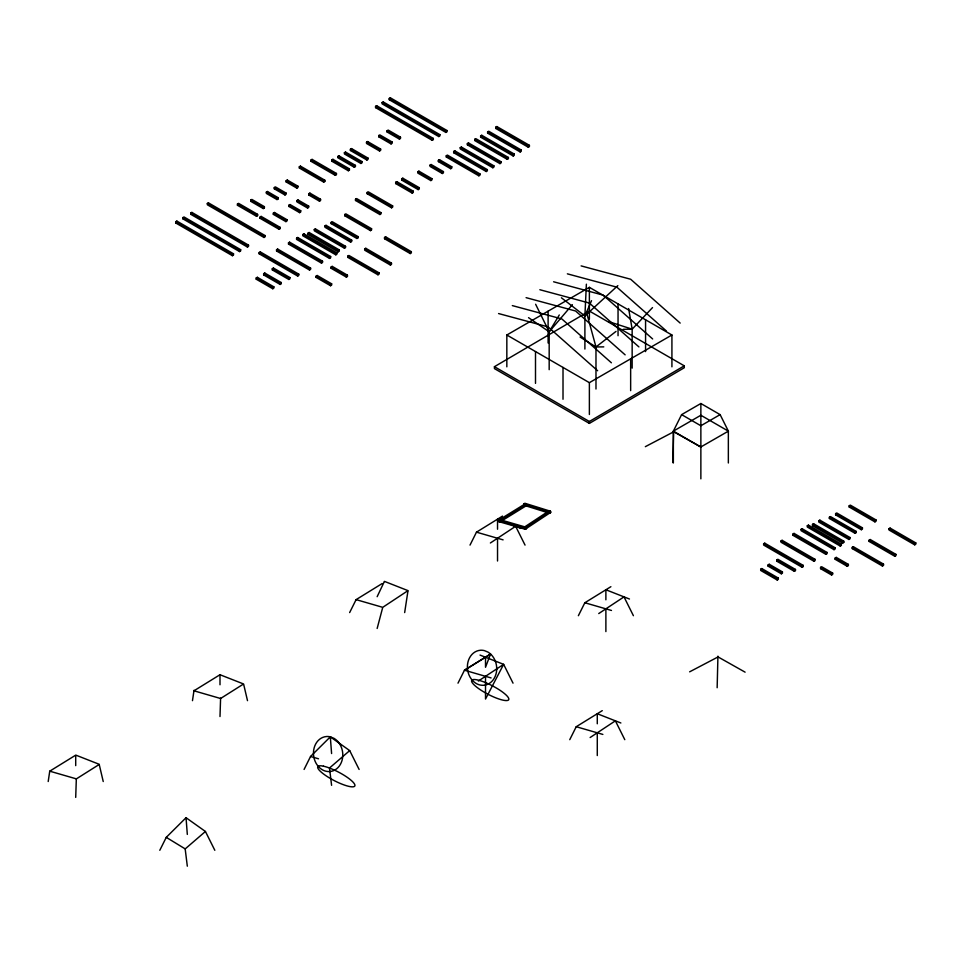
<?xml version="1.0" encoding="UTF-8"?>
<svg xmlns="http://www.w3.org/2000/svg" width="964" height="964" viewBox="0 0 964 964"><rect width="100%" height="100%" fill="white"/><g stroke="black" fill="none" stroke-linecap="round" stroke-linejoin="round"><path stroke-width="1.45" d="M672.848 462.563L673.619 430.992M717.156 687.73L717.927 656.159M75.71 797.409L76.325 778.96M219.997 716.541L220.599 698.093M584.895 349.052L584.895 315.963L586.377 284.187M48.2 781.527L49.742 771.176L75.782 755.101L99.376 764.356L76.373 778.876L49.742 771.176M192.475 700.659L194.029 690.308M404.663 612.574L407.929 591.149M377.153 628.468L382.563 608.019M561.409 297.78L584.895 315.963L591.522 300.672M377.153 596.692L384.238 581.762M159.795 850.296L166.266 837.355L186.04 817.713L205.428 831.474L214.827 850.296M349.643 612.574L356.102 599.632L382.154 583.557M304.082 769.441L310.541 756.487L330.315 736.845L349.703 750.607L359.114 769.441M470.01 545.106L476.481 532.164L502.521 516.089M457.996 683.163L464.467 670.221L490.543 654.014L485.519 667.281L485.519 657.231M578.376 615.707L584.847 602.753L610.887 586.69M645.338 446.669L673.764 431.764L700.804 446.995L728.386 431.149L720.12 414.628L700.864 403.506L681.608 414.628L673.354 431.149L673.354 462.961M569.76 739.665L576.231 726.723L602.271 710.649M549.179 369.67L549.179 331.785L559.289 314.975M528.537 317.662L549.179 331.785L572.375 304.648M632.155 368.127L632.155 329.17L652.52 307.588M584.895 315.963L617.84 285.621M185.208 848.898L205.428 831.474M349.703 750.607L329.483 768.031L331.592 785.323M595.981 389.022L595.981 346.968L616.008 331.411M490.375 542.985L515.632 526.284L525.043 545.106M524.103 527.308L549.36 510.619L550.48 511.233L550.54 512.474L525.284 529.176L524.163 528.549L524.103 527.308L525.44 529.308L526.477 528.658L526.26 527.284L499.617 519.584L498.581 520.235L499.726 522.114L525.766 506.04L524.633 504.16L498.581 520.235L498.81 521.608L525.44 529.308M550.48 511.233L525.223 527.935L498.581 520.235L499.726 522.114M478.361 681.042L503.63 664.341L513.029 683.163M598.74 613.574L623.997 596.873L633.408 615.707M590.125 737.532L615.381 720.831L624.793 739.665M498.81 521.608L499.846 520.946M526.26 527.284L525.223 527.935L525.284 529.176M219.997 674.728L193.957 690.802L220.587 698.502L243.579 683.982L219.997 674.728L219.997 684.777M500.906 520.114L525.717 504.811M490.507 654.146L464.467 670.221L491.098 677.933M523.801 503.907L524.886 503.268L550.408 511.209L550.637 512.583L549.552 513.234L549.323 511.848L523.801 503.907L524.042 505.281M549.323 511.848L550.408 511.209M494.424 366.694L589.353 311.035L684.283 365.838L684.295 367.742L589.366 423.401L494.436 368.597L494.424 366.694L589.353 421.509L589.366 423.401M589.353 421.509L684.283 365.838M175.749 221.708L176.846 221.081L233.517 253.797L233.517 255.062L232.42 255.701L175.749 222.985L175.749 221.708L232.42 254.436L233.517 253.797M182.895 217.587L183.991 216.948L240.663 249.676L240.663 250.941L239.566 251.58L182.895 218.852L182.895 217.587L239.566 250.303L240.663 249.676M190.764 213.044L191.86 212.405L248.531 245.133L248.531 246.398L247.435 247.037L190.764 214.321L190.764 213.044L247.435 245.76L248.531 245.133M207.32 203.488L208.417 202.85L265.088 235.565L265.088 236.843L263.991 237.481L207.32 204.754L207.32 203.488L263.991 236.204L265.088 235.565M375.562 106.353L376.659 105.715L433.33 138.43L433.33 139.708L432.233 140.346L375.562 107.619L375.562 106.353L432.233 139.069L433.33 138.43M382.118 102.57L383.214 101.931L439.885 134.647L439.885 135.924L438.789 136.563L382.118 103.835L382.118 102.57L438.789 135.285L439.885 134.647M389.251 98.449L390.348 97.81L447.019 130.538L447.019 131.803L445.922 132.442L389.251 99.726L389.251 98.449L445.922 131.164L447.019 130.538M175.749 222.985L176.846 222.347L176.846 221.081M182.895 218.852L183.991 218.226M190.764 214.321L191.86 213.683L191.86 212.405M375.562 107.619L376.659 106.992L376.659 105.715M389.251 99.726L390.348 99.087L390.348 97.81M299.334 166.76L300.431 166.121L324.808 180.196L324.808 181.461L323.699 182.1L299.334 168.025L299.334 166.76L324.808 181.461M310.986 160.024L312.095 159.385L336.46 173.46L336.46 174.737L335.364 175.364L310.986 161.301L310.986 160.024L335.364 174.098L336.46 173.46M299.334 168.025L300.431 167.387L300.431 166.121M310.986 161.301L312.095 160.663L312.095 159.385M237.445 203.982L238.554 203.344L257.593 214.345L257.593 215.611L256.484 216.249L237.445 205.26L237.445 203.982L257.593 215.611M237.445 205.26L238.554 204.621M250.748 200.066L251.845 199.428L264.389 206.657L264.389 207.935L263.28 208.573L250.748 201.331L250.748 200.066L264.389 207.935M266.329 192.137L267.426 191.499L278.114 197.668L278.114 198.946L277.005 199.572L266.329 193.403L266.329 192.137L278.114 198.946M274.294 187.534L275.403 186.895L286.079 193.065L286.079 194.342L284.983 194.969L274.294 188.799L274.294 187.534L284.983 193.704L286.079 193.065M286.175 180.678L287.272 180.039L297.96 186.209L297.96 187.486L296.852 188.113L286.175 181.955L286.175 180.678L296.852 186.847L297.96 186.209M250.748 201.331L251.845 200.693M274.294 188.799L275.403 188.173M286.175 181.955L287.272 181.316L287.272 180.039M331.821 159.952L332.917 159.313L349.426 168.845L349.426 170.11L348.329 170.749L331.821 161.217L331.821 159.952L349.426 170.11M337.822 156.481L338.918 155.843L355.427 165.374L355.427 166.652L354.33 167.278L337.822 157.747L337.822 156.481L354.33 166.013L355.427 165.374M344.401 152.674L345.51 152.047L362.018 161.578L362.018 162.844L360.91 163.482L344.401 153.951L344.401 152.674L360.91 162.205L362.018 161.578M350.414 149.215L351.511 148.577L368.019 158.108L368.019 159.385L366.923 160.012L350.414 150.48L350.414 149.215L366.923 158.747L368.019 158.108M331.821 161.217L332.917 160.578L332.917 159.313M350.414 150.48L351.511 149.854L351.511 148.577M366.501 142.178L367.609 141.551L380.647 149.071L380.647 150.348L379.539 150.974L366.501 143.455L366.501 142.178L379.539 149.709L380.647 149.071M378.744 135.538L379.852 134.9L392.155 142.009L392.155 143.275L391.059 143.913L378.744 136.804L378.744 135.538L391.059 142.636L392.155 142.009M387.094 130.718L388.203 130.08L400.506 137.189L400.506 138.455L399.409 139.093L387.094 131.984L387.094 130.718L399.409 137.816L400.506 137.189M378.744 136.804L379.852 136.165M387.094 131.984L388.203 131.345M278.114 197.668L277.005 198.307L277.005 199.572M264.389 206.657L263.28 207.296L263.28 208.573M257.593 214.345L256.484 214.972L256.484 216.249M260.063 217.045L261.16 216.406L280.199 227.396L280.199 228.661L279.102 229.299L260.063 218.31L260.063 217.045L279.102 228.034L280.199 227.396M324.808 180.196L323.699 180.822L323.699 182.1M260.063 218.31L261.16 217.671L261.16 216.406M349.426 168.845L348.329 169.483L348.329 170.749M273.354 213.116L274.463 212.478L286.995 219.72L286.995 220.985L285.898 221.624L273.354 214.382L273.354 213.116L285.898 220.358L286.995 219.72M288.935 205.187L290.043 204.561L300.72 210.718L300.72 211.996L299.623 212.634L288.935 206.465L288.935 205.187L299.623 211.357L300.72 210.718M296.912 200.584L298.009 199.958L308.697 206.115L308.697 207.393L307.588 208.031L296.912 201.862L296.912 200.584L307.588 206.754L308.697 206.115M308.781 193.728L309.878 193.101L320.566 199.271L320.566 200.536L319.47 201.175L308.781 195.005L308.781 193.728L319.47 199.897L320.566 199.271M273.354 214.382L274.463 213.755L274.463 212.478M288.935 206.465L290.043 205.826L290.043 204.561M308.781 195.005L309.878 194.367L309.878 193.101M259.171 252.544L260.28 251.905L298.792 274.15L298.792 275.415L297.695 276.053L259.171 253.809L259.171 252.544L297.695 274.788L298.792 274.15M259.171 253.809L260.28 253.183L260.28 251.905M355.511 199.199L356.62 198.56L380.985 212.634L380.985 213.9L379.888 214.538L355.511 200.464L355.511 199.199L379.888 213.261L380.985 212.634M367.176 192.463L368.272 191.824L392.649 205.898L392.649 207.164L391.541 207.802L367.176 193.74L367.176 192.463L391.541 206.537L392.649 205.898M355.511 200.464L356.62 199.825M367.176 193.74L368.272 193.101M276.548 249.7L277.644 249.061L310.613 268.1L310.613 269.366L309.504 270.004L276.548 250.977L276.548 249.7L309.504 268.739L310.613 268.1M288.501 242.795L289.598 242.169L322.566 261.196L322.566 262.461L321.47 263.1L288.501 244.073L288.501 242.795L321.47 261.834L322.566 261.196M296.587 238.132L297.695 237.493L330.652 256.52L330.652 257.798L329.555 258.436L296.587 239.397L296.587 238.132L329.555 257.159L330.652 256.52M302.841 234.517L303.949 233.878L336.906 252.917L336.906 254.183L335.809 254.821L302.841 235.794L302.841 234.517L335.809 253.556L336.906 252.917M276.548 250.977L277.644 250.339L277.644 249.061M288.501 244.073L289.598 243.434L289.598 242.169M296.587 239.397L297.695 238.759L297.695 237.493M395.686 182.28L396.782 181.642L413.291 191.173L413.291 192.451L412.194 193.089L395.686 183.558L395.686 182.28L412.194 191.812L413.291 191.173M401.687 178.81L402.783 178.183L419.292 187.715L419.292 188.98L418.195 189.619L401.687 180.087L401.687 178.81L418.195 188.342L419.292 187.715M308.034 233.131L309.131 232.505L339.304 249.917L339.304 251.194L338.207 251.821L308.034 234.409L308.034 233.131L338.207 250.556L339.304 249.917M314.288 229.528L315.385 228.89L345.558 246.314L345.558 247.579L344.461 248.218L314.288 230.794L314.288 229.528L344.461 246.941L345.558 246.314M395.686 183.558L396.782 182.919L396.782 181.642M401.687 180.087L402.783 179.449L402.783 178.183M308.034 234.409L309.131 233.77L309.131 232.505M417.786 171.785L418.882 171.146L431.92 178.677L431.92 179.943L430.824 180.581L417.786 173.05L417.786 171.785L430.824 179.316L431.92 178.677M430.028 165.133L431.125 164.507L443.428 171.604L443.428 172.881L442.331 173.52L430.028 166.411L430.028 165.133L442.331 172.243L443.428 171.604M438.367 160.313L439.476 159.687L451.779 166.784L451.779 168.061L450.682 168.7L438.367 161.59L438.367 160.313L450.682 167.423L451.779 166.784M446.296 155.722L447.392 155.083L479.964 173.894L479.964 175.159L478.855 175.797L446.296 156.999L446.296 155.722L478.855 174.52L479.964 173.894M453.683 151.456L454.791 150.818L487.35 169.628L487.35 170.893L486.254 171.532L453.683 152.734L453.683 151.456L486.254 170.254L487.35 169.628M460.238 147.673L461.346 147.034L493.905 165.832L493.905 167.109L492.809 167.748L460.238 148.938L460.238 147.673L492.809 166.471L493.905 165.832M467.371 143.552L468.48 142.925L501.039 161.723L501.039 162.988L499.942 163.627L467.371 144.829L467.371 143.552L499.942 162.35L501.039 161.723M474.734 139.298L475.842 138.671L508.402 157.469L508.402 158.735L507.305 159.373L474.734 140.575L474.734 139.298L507.305 158.108L508.402 157.469M480.626 135.9L481.723 135.273L514.282 154.071L514.282 155.337L513.185 155.975L480.626 137.177L480.626 135.9L513.185 154.71L514.282 154.071M487.615 131.875L488.712 131.237L521.271 150.035L521.271 151.312L520.174 151.938L487.615 133.14L487.615 131.875L520.174 150.673L521.271 150.035M495.749 127.176L496.846 126.537L529.417 145.335L529.417 146.612L528.308 147.239L495.749 128.441L495.749 127.176L528.308 145.974L529.417 145.335M324.916 225.962L326.013 225.323L351.727 240.169L351.727 241.446L350.631 242.085L324.916 227.239L324.916 225.962L350.631 240.807L351.727 240.169M331.17 222.359L332.267 221.72L357.981 236.566L357.981 237.831L356.885 238.47L331.17 223.624L331.17 222.359L357.981 237.831M344.763 214.502L345.859 213.875L371.574 228.721L371.574 229.986L370.477 230.625L344.763 215.779L344.763 214.502L370.477 229.348L371.574 228.721M331.17 223.624L332.267 222.985M344.763 215.779L345.859 215.141M438.367 161.59L439.476 160.952L439.476 159.687M446.296 156.999L447.392 156.361M453.683 152.734L454.791 152.095L454.791 150.818M467.371 144.829L468.48 144.19L468.48 142.925M480.626 137.177L481.723 136.539L481.723 135.273M487.615 133.14L488.712 132.502M495.749 128.441L496.846 127.814L496.846 126.537M256.243 277.945L257.352 277.307L273.86 286.838L273.86 288.103L272.752 288.742L256.243 279.211L256.243 277.945L272.752 287.477L273.86 286.838M263.666 273.656L264.763 273.029L281.271 282.56L281.271 283.826L280.175 284.464L263.666 274.933L263.666 273.656L280.175 283.187L281.271 282.56M272.318 268.667L273.415 268.028L289.923 277.56L289.923 278.837L288.826 279.464L272.318 269.932L272.318 268.667L288.826 278.198L289.923 277.56M256.243 279.211L257.352 278.572L257.352 277.307M263.666 274.933L264.763 274.294L264.763 273.029M272.318 269.932L273.415 269.305L273.415 268.028M357.981 236.566L356.885 237.204L356.885 238.47M347.799 256.099L348.908 255.46L379.069 272.872L379.069 274.15L377.972 274.788L347.799 257.364L347.799 256.099L377.972 273.511L379.069 272.872M331.11 267.016L332.206 266.377L347.438 275.174L347.438 276.451L346.329 277.078L331.11 268.293L331.11 267.016L347.438 276.451M347.799 257.364L348.908 256.725M316.12 276.138L317.216 275.499L331.652 283.826L331.652 285.103L330.544 285.73L316.12 277.403L316.12 276.138L330.544 284.464L331.652 283.826M331.11 268.293L332.206 267.655L332.206 266.377M364.681 248.917L365.778 248.29L391.492 263.136L391.492 264.401L390.396 265.04L364.681 250.194L364.681 248.917L390.396 263.762L391.492 263.136M384.528 237.469L385.624 236.831L411.339 251.676L411.339 252.942L410.242 253.58L384.528 238.735L384.528 237.469L410.242 252.315L411.339 251.676M316.12 277.403L317.216 276.764L317.216 275.499M384.528 238.735L385.624 238.096L385.624 236.831M347.438 275.174L346.329 275.812L346.329 277.078M506.835 366.826L506.835 335.002L589.378 287.344L671.92 335.002L671.92 366.826M506.835 335.002L589.378 382.66L671.92 335.002M720.12 414.628L700.864 425.751L681.608 414.628M763.633 543.792L764.729 543.154L803.253 565.398L803.253 566.663L802.156 567.302L763.633 545.058L763.633 543.792L802.156 566.025L803.253 565.398M781.009 540.949L782.105 540.31L815.074 559.349L815.074 560.614L813.965 561.253L781.009 542.214L781.009 540.949L813.965 559.976L815.074 559.349M792.962 534.044L794.059 533.405L827.028 552.444L827.028 553.71L825.919 554.348L792.962 535.321L792.962 534.044L825.919 553.083L827.028 552.444M801.048 529.381L802.144 528.742L835.113 547.769L835.113 549.046L834.017 549.673L801.048 530.646L801.048 529.381L834.017 548.408L835.113 547.769M807.302 525.766L808.398 525.127L841.367 544.166L841.367 545.431L840.271 546.07L807.302 527.031L807.302 525.766L840.271 544.793L841.367 544.166M792.962 535.321L794.059 534.683L794.059 533.405M812.495 524.38L813.592 523.741L843.765 541.166L843.765 542.431L842.669 543.069L812.495 525.657L812.495 524.38L843.765 542.431M818.749 520.777L819.846 520.138L850.019 537.551L850.019 538.828L848.91 539.466L818.749 522.042L818.749 520.777L848.91 538.189L850.019 537.551M812.495 525.657L813.592 525.019L813.592 523.741M829.377 517.21L830.474 516.571L856.189 531.417L856.189 532.694L855.092 533.321L829.377 518.475L829.377 517.21L855.092 532.056L856.189 531.417M835.619 513.595L836.728 512.969L862.443 527.814L862.443 529.079L861.334 529.718L835.619 514.872L835.619 513.595L861.334 528.441L862.443 527.814M849.212 505.751L850.32 505.112L876.035 519.957L876.035 521.235L874.926 521.873L849.212 507.028L849.212 505.751L874.926 520.596L876.035 519.957M829.377 518.475L830.474 517.849M835.619 514.872L836.728 514.234M849.212 507.028L850.32 506.389M760.704 569.194L761.801 568.555L778.322 578.087L778.322 579.352L777.213 579.991L760.704 570.459L760.704 569.194L777.213 578.725L778.322 578.087M768.127 564.904L769.224 564.265L782.431 571.893L782.431 573.17L781.334 573.797L768.127 566.181L768.127 564.904L781.334 572.532L782.431 571.893M776.779 559.915L777.876 559.277L795.481 569.447L795.481 570.712L794.384 571.351L776.779 561.181L776.779 559.915L794.384 570.073L795.481 569.447M768.127 566.181L769.224 565.543L769.224 564.265M776.779 561.181L777.876 560.542M843.765 541.166L842.669 541.804L842.669 543.069M852.26 547.335L853.357 546.709L883.53 564.121L883.53 565.398L882.434 566.025L852.26 548.612L852.26 547.335L882.434 564.759L883.53 564.121M835.173 558.036L836.27 557.397L848.38 564.386L848.38 565.663L847.272 566.302L835.173 559.313L835.173 558.036L847.272 565.024L848.38 564.386M852.26 548.612L853.357 547.974L853.357 546.709M820.569 567.374L821.677 566.748L832.679 573.098L832.679 574.363L831.583 575.002L820.569 568.652L820.569 567.374L831.583 573.737L832.679 573.098M835.173 559.313L836.27 558.674L836.27 557.397M869.142 540.165L870.239 539.527L895.954 554.384L895.954 555.65L894.857 556.288L869.142 541.443L869.142 540.165L894.857 555.011L895.954 554.384M888.989 528.706L890.085 528.079L915.8 542.925L915.8 544.19L914.703 544.829L888.989 529.983L888.989 528.706L914.703 543.551L915.8 542.925M820.569 568.652L821.677 568.013M869.142 541.443L870.239 540.804L870.239 539.527M689.634 671.836L718.06 656.93L745.1 672.161M623.25 329.302L632.155 329.17L628.612 308.54M580.075 337.051L595.981 346.968L603.777 346.871M581.123 265.895L630.649 279.235L680.174 323.085M567.362 273.836L616.888 287.176L666.425 331.026M553.601 281.777L603.139 295.117L652.664 338.967M539.852 289.718L589.378 303.07L638.903 346.907M526.091 297.659L575.616 311.011L625.142 354.848M512.33 305.6L561.855 318.951L611.393 362.801M498.569 313.553L548.106 326.892L597.632 370.742M476.481 532.164L503.112 539.864M584.847 602.753L611.477 610.465M356.102 599.632L382.744 607.332L408.001 590.631L384.419 581.376M576.231 726.723L602.862 734.423M310.541 756.487L318.506 758.789M527.959 505.522L532.212 506.847M525.452 505.726L546.721 512.342M608.85 321.675L632.155 329.17M521.114 528.429L497.532 519.174L497.532 529.224M629.468 599.018L605.886 589.763L605.886 599.813M480.036 655.086L503.63 664.341L485.519 699.057L485.519 676.306M620.864 722.988L597.282 713.734L597.282 723.783M550.54 512.474L549.42 511.848L549.36 510.619M728.386 431.149L700.864 415.255L673.354 431.149L700.864 447.031M524.681 505.401L525.766 506.04M166.266 837.355L185.172 848.886L187.317 866.19M535.623 304.25L549.179 331.785M586.931 313.89L595.981 346.968M243.723 684.597L247.507 700.659M99.449 765.464L103.232 781.527M330.315 736.845L331.592 753.547M186.04 817.713L187.317 834.414M914.703 543.551L914.703 544.829M894.857 555.011L894.857 556.288M890.085 528.079L890.085 529.344M882.434 564.759L882.434 566.025M874.926 520.596L874.926 521.873M861.334 528.441L861.334 529.718M855.092 532.056L855.092 533.321M848.91 538.189L848.91 539.466M847.272 565.024L847.272 566.302M840.271 544.793L840.271 546.07M834.017 548.408L834.017 549.673M831.583 573.737L831.583 575.002M825.919 553.083L825.919 554.348M819.846 520.138L819.846 521.404M813.965 559.976L813.965 561.253M808.398 525.127L808.398 526.404M802.144 528.742L802.144 530.007M802.156 566.025L802.156 567.302M794.384 570.073L794.384 571.351M782.105 540.31L782.105 541.587M781.334 572.532L781.334 573.797M777.213 578.725L777.213 579.991M764.729 543.154L764.729 544.419M761.801 568.555L761.801 569.82M728.35 431.173L728.35 462.985M700.864 403.506L700.864 478.843M645.567 319.783L645.567 351.607M630.649 358.837L630.649 390.649M618.044 303.901L618.044 335.713M605.886 608.85L605.886 631.589M597.282 732.809L597.282 755.547M589.378 287.344L589.378 319.168M589.378 382.66L589.378 414.484M563.012 367.441L563.012 399.265M548.106 311.179L548.106 342.991M535.502 351.559L535.502 383.371M528.308 145.974L528.308 147.239M520.174 150.673L520.174 151.938M513.185 154.71L513.185 155.975M507.305 158.108L507.305 159.373M499.942 162.35L499.942 163.627M497.532 538.249L497.532 561M492.809 166.471L492.809 167.748M486.254 170.254L486.254 171.532M478.855 174.52L478.855 175.797M461.346 147.034L461.346 148.311M450.682 167.423L450.682 168.7M445.922 131.164L445.922 132.442M442.331 172.243L442.331 173.52M438.789 135.285L438.789 136.563M432.233 139.069L432.233 140.346M431.125 164.507L431.125 165.772M430.824 179.316L430.824 180.581M418.882 171.146L418.882 172.423M418.195 188.342L418.195 189.619M412.194 191.812L412.194 193.089M410.242 252.315L410.242 253.58M399.409 137.816L399.409 139.093M391.541 206.537L391.541 207.802M391.059 142.636L391.059 143.913M390.396 263.762L390.396 265.04M383.214 101.931L383.214 103.208M379.888 213.261L379.888 214.538M379.539 149.709L379.539 150.974M377.972 273.511L377.972 274.788M370.477 229.348L370.477 230.625M367.609 141.551L367.609 142.817M366.923 158.747L366.923 160.012M365.778 248.29L365.778 249.555M360.91 162.205L360.91 163.482M354.33 166.013L354.33 167.278M350.631 240.807L350.631 242.085M345.51 152.047L345.51 153.312M344.461 246.941L344.461 248.218M338.918 155.843L338.918 157.12M338.207 250.556L338.207 251.821M335.809 253.556L335.809 254.821M335.364 174.098L335.364 175.364M330.544 284.464L330.544 285.73M329.555 257.159L329.555 258.436M326.013 225.323L326.013 226.6M321.47 261.834L321.47 263.1M319.47 199.897L319.47 201.175M315.385 228.89L315.385 230.167M309.504 268.739L309.504 270.004M307.588 206.754L307.588 208.031M303.949 233.878L303.949 235.156M299.623 211.357L299.623 212.634M298.009 199.958L298.009 201.223M297.695 274.788L297.695 276.053M296.852 186.847L296.852 188.113M288.826 278.198L288.826 279.464M285.898 220.358L285.898 221.624M284.983 193.704L284.983 194.969M280.175 283.187L280.175 284.464M279.102 228.034L279.102 229.299M272.752 287.477L272.752 288.742M267.426 191.499L267.426 192.776M263.991 236.204L263.991 237.481M247.435 245.76L247.435 247.037M239.566 250.303L239.566 251.58M232.42 254.436L232.42 255.701M208.417 202.85L208.417 204.127M75.71 755.583L75.71 765.633M471.577 680.789A20.883 4.76 27.5 0 0 493.05 696.695L494.592 697.358A20.883 4.76 27.5 0 0 508.136 700.25A20.883 4.76 27.5 0 0 503.545 692.827L503.003 692.405A20.883 4.76 27.5 0 0 487.218 683.331L484.868 682.331A20.883 4.76 27.5 0 0 483.048 681.632L481.325 681.03A20.883 4.76 27.5 0 0 477.915 680.042L477.361 679.921A20.883 4.76 27.5 0 0 471.589 680.692M342.786 755.607L342.75 756.222A17.593 14.605 82 0 1 326.314 771.308L325.856 771.2A17.593 14.605 82 0 1 322.325 769.766L321.639 769.344A17.593 14.605 82 0 1 313.674 750.173A17.593 14.605 82 0 1 326.422 736.532L326.832 736.508A17.593 14.605 82 0 1 330.495 736.894L334.086 738.388A17.593 14.605 82 0 1 342.786 755.607M496.701 669.341L496.677 669.956A17.593 14.605 82 0 1 480.229 685.043L479.807 684.934A17.593 14.605 82 0 1 476.252 683.5L475.553 683.078A17.593 14.605 82 0 1 467.6 663.895A17.593 14.605 82 0 1 480.337 650.266L480.759 650.242A17.593 14.605 82 0 1 484.41 650.628L488.013 652.122A17.593 14.605 82 0 1 496.701 669.341M323.446 766.187L323.362 766.163A20.883 4.76 27.5 0 0 317.674 766.958A20.883 4.76 27.5 0 0 339.135 782.961L340.678 783.624A20.883 4.76 27.5 0 0 354.222 786.528A20.883 4.76 27.5 0 0 349.631 779.093L349.161 778.731A20.883 4.76 27.5 0 0 333.303 769.597L330.941 768.597A20.883 4.76 27.5 0 0 329.122 767.898L327.314 767.26A20.883 4.76 27.5 0 0 324 766.308L323.446 766.187"/></g></svg>
